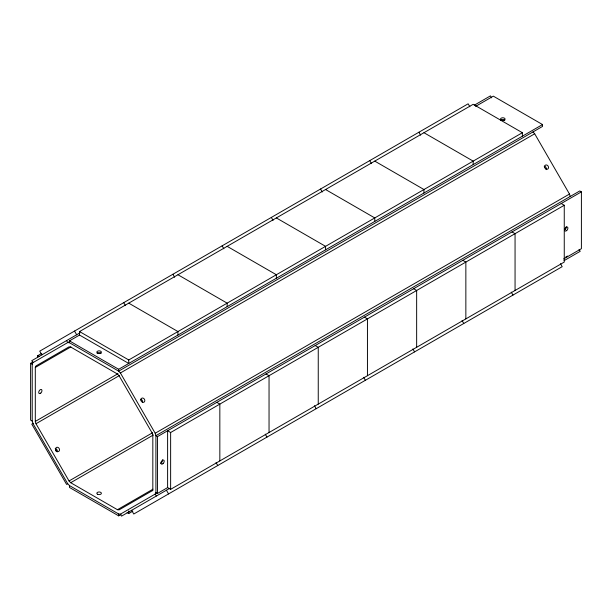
<?xml version="1.0" encoding="UTF-8"?>
<svg xmlns="http://www.w3.org/2000/svg" width="612" height="612" viewBox="0 0 612 612"><rect width="100%" height="100%" fill="white"/><g stroke="black" fill="none" stroke-linecap="round" stroke-linejoin="round"><path stroke-width="0.92" d="M156.848 493.111L120.403 514.157L118.667 513.981L69.462 485.576L67.725 483.74L32.933 423.481L32.214 421.056L32.214 364.239L32.933 362.648L70.212 341.129M152.992 490.288L119.088 509.865L117.435 509.704L70.694 482.715L69.041 480.971L35.993 423.726L35.305 421.423L35.305 367.452L35.993 365.938L69.064 346.843L70.694 347.019L117.435 374.001L119.088 375.745L152.136 432.998L152.824 435.3L152.824 489.271L152.136 490.786M66.586 340.586L67.725 342.567L69.462 342.735L118.667 371.14L120.403 372.976L155.196 433.242L155.915 435.66L155.915 492.476L155.196 494.068L156.335 496.041M37.661 357.637L37.661 355.748L41.761 353.376M522.373 132.712L128.75 359.963L128.75 363.459L79.545 335.055L79.545 331.559L473.168 104.3L522.373 132.712L522.373 136.201M79.973 332.859L31.793 360.675L32.933 362.648M474.269 105.21L490.457 95.87L491.597 97.844M32.214 421.056L30.6 420.13L30.6 363.314L32.926 361.967M69.462 342.735L69.462 340.876L79.545 335.055M475.585 106.396L493.333 96.153L542.538 124.557L542.538 126.424L118.667 371.14L118.667 369.281L542.538 124.557M35.305 367.452L70.862 346.92M35.305 421.423L118.001 373.68M33.346 423.244L31.793 424.139L66.586 484.398L67.725 483.74M120.403 372.976L534.697 133.791L569.489 194.05L570.208 196.475M35.993 423.726L119.508 375.508M69.041 480.971L152.564 432.753M155.196 433.242L569.489 194.05M70.694 482.715L153.382 434.971M581.4 191.87L579.786 190.944L155.915 435.66L157.529 436.593L581.4 191.87L581.4 248.686L563.652 258.937M167.612 487.588L167.612 430.772L170.633 432.516L564.256 205.265L564.256 262.074L170.633 489.332L167.612 487.588L157.529 493.41L155.915 492.476M117.435 509.704L152.992 489.172M565.825 256.994L567.477 256.038M69.462 485.576L69.462 487.443L118.667 515.847L120.992 514.501M169.723 488.315L121.543 516.13L120.403 514.157M564.027 260.666L580.207 251.325L579.067 249.352M127.105 512.573L128.75 513.522L132.85 511.15M561.235 203.513L564.256 205.265M423.963 132.712L473.168 161.117L473.168 164.613M512.03 231.925L515.059 233.669L515.059 290.486M374.766 161.117L423.963 189.521L423.963 193.017M462.833 260.329L465.854 262.074L465.854 318.89M325.561 189.521L374.766 217.933L374.766 221.422M413.628 288.734L416.65 290.486L416.65 347.295M276.356 217.933L325.561 246.338L325.561 249.834M364.423 317.146L367.445 318.89L367.445 375.707M227.151 246.338L276.356 274.742L276.356 278.238M315.218 345.55L318.248 347.295L318.248 404.111M177.954 274.742L227.151 303.154L227.151 306.643M266.013 373.955L269.043 375.707L269.043 432.516M128.75 303.154L177.954 331.559L177.954 335.055M216.816 402.367L219.838 404.111L219.838 460.928M79.545 331.559L128.75 359.963M69.462 340.876L118.667 369.281M37.661 355.748L39.168 356.62M30.6 363.314L32.214 364.239M532.96 131.955L534.697 133.791M469.863 106.771L468.149 103.803L39.734 351.15L41.876 354.853M560.47 263.711L562.183 266.671L133.768 514.011L131.626 510.309M418.952 132.215L420.658 135.175M511.265 292.115L512.978 295.076M369.747 160.619L371.453 163.588M462.068 320.52L463.774 323.488M320.543 189.024L322.256 191.992M412.863 348.932L414.569 351.892M271.338 217.436L273.051 220.397M363.658 377.336L365.372 380.297M222.133 245.84L223.847 248.809M314.453 405.741L316.167 408.709M172.936 274.252L174.642 277.213M265.256 434.153L266.962 437.113M123.731 302.657L125.445 305.618M216.051 462.557L217.757 465.518M74.526 331.061L76.668 334.764M166.418 490.22L168.56 493.93M170.633 432.516L170.633 489.332M157.529 436.593L157.529 493.41M128.75 510.898L128.75 513.522M118.667 513.981L118.667 515.847M55.187 448.527A2.28 1.859 60 0 1 57.168 451.947M162.517 459.78A2.28 1.316 -60 0 1 160.543 463.2M97.132 353.369A2.28 1.316 0 0 1 101.079 353.369M566.222 226.7A2.28 1.316 -60 0 1 564.662 229.944M500.838 120.296A2.28 1.316 0 0 1 504.785 120.296M140.469 399.284A2.28 1.859 60 0 1 142.604 402.199M544.183 166.204A2.28 1.859 60 0 1 546.156 169.631M55.493 449.95A2.28 1.859 60 0 1 56.197 451.541M140.875 400.019A2.28 1.859 60 0 0 143.981 402.176A2.28 1.859 60 0 0 143.667 398.404A2.28 1.859 60 0 0 140.875 400.019M544.581 166.938A2.28 1.859 60 0 0 547.686 169.096A2.28 1.859 60 0 0 547.373 165.324A2.28 1.859 60 0 0 544.581 166.938M97.492 494.228A2.28 1.316 0 0 0 101.309 493.639A2.28 1.316 0 0 0 98.517 492.025A2.28 1.316 0 0 0 97.492 494.228M55.593 449.254A2.28 1.859 60 0 0 58.698 451.411A2.28 1.859 60 0 0 58.385 447.64A2.28 1.859 60 0 0 55.593 449.254M40.767 393.08A2.28 1.316 -60 0 0 41.486 389.553A2.28 1.316 -60 0 0 38.786 391.94A2.28 1.316 -60 0 0 40.767 393.08M162.991 463.651A2.28 1.316 -60 0 0 163.71 460.117A2.28 1.316 -60 0 0 161.01 462.511A2.28 1.316 -60 0 0 162.991 463.651M566.697 230.571A2.28 1.316 -60 0 0 567.416 227.037A2.28 1.316 -60 0 0 564.715 229.431A2.28 1.316 -60 0 0 566.697 230.571M97.966 353.308A2.28 1.316 0 0 0 101.385 352.168A2.28 1.316 0 0 0 97.966 351.028A2.28 1.316 0 0 0 97.966 353.308M501.672 120.227A2.28 1.316 0 0 0 505.091 119.088A2.28 1.316 0 0 0 501.672 117.948A2.28 1.316 0 0 0 501.672 120.227"/></g></svg>
